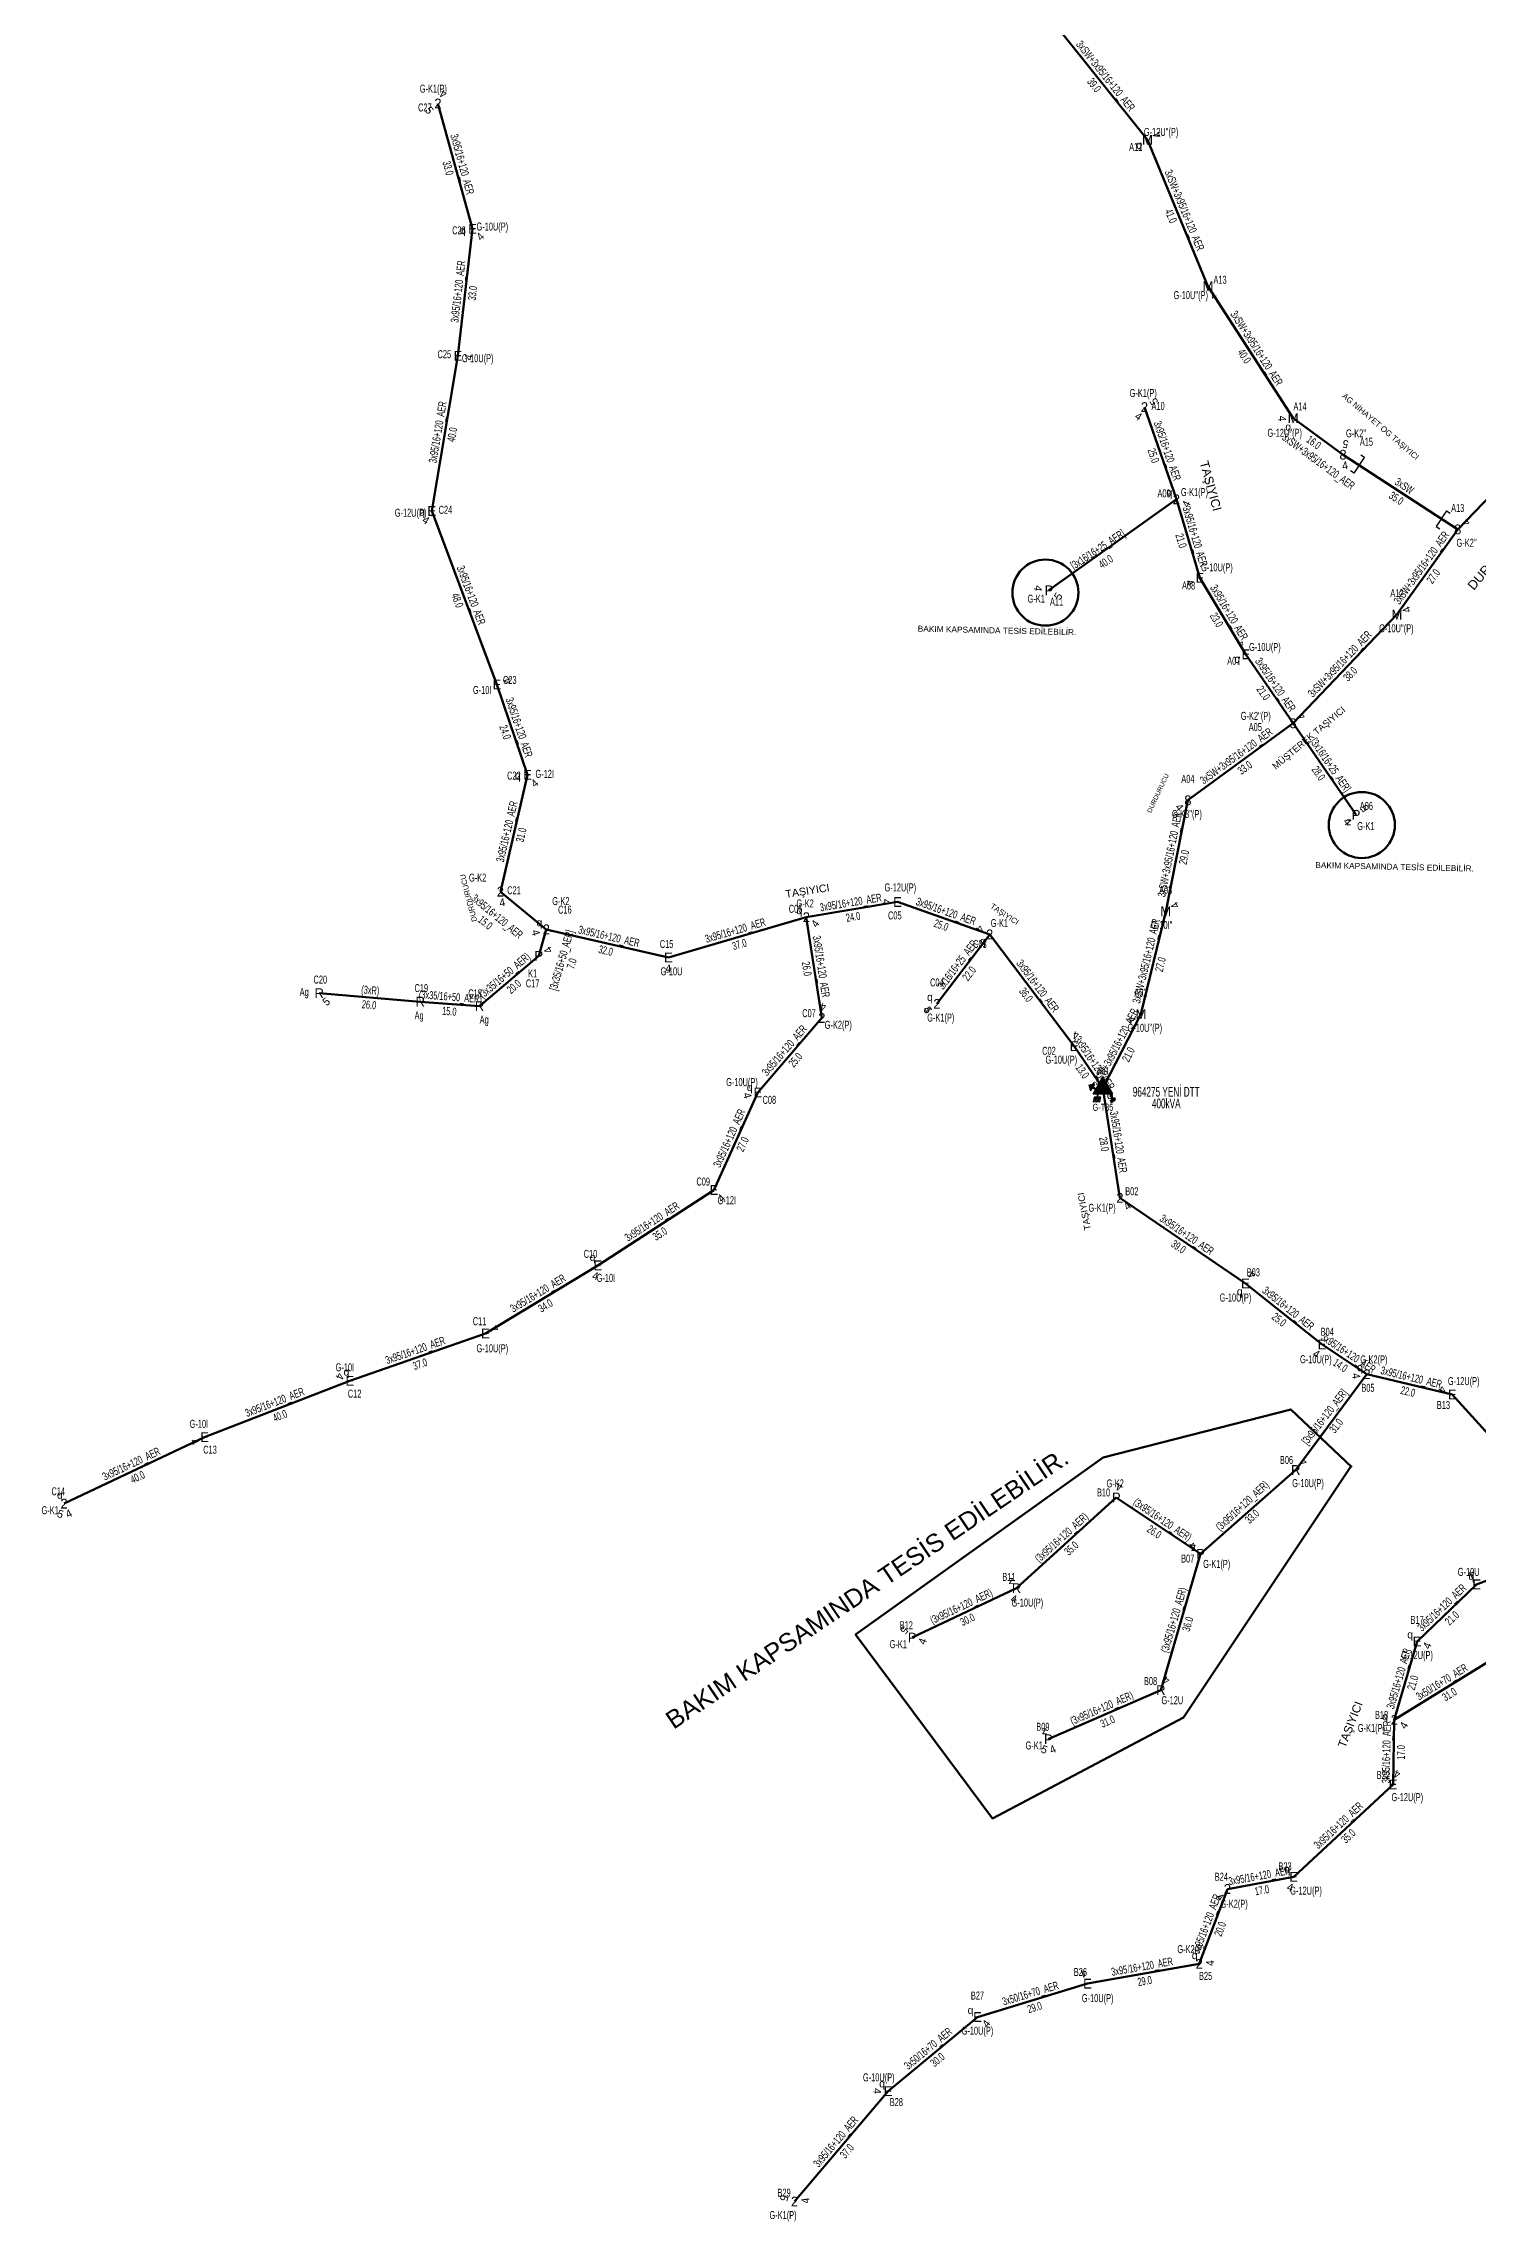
# Model space of a CAD drawing. Header units: millimetres. Extents: x 533048 to 542367, y 4141668 to 4149433.
# Drawn here: x 535459 to 535826, y 4143006 to 4143564 of the extents above; entities that cross this region are included whole.
import ezdxf
from ezdxf.enums import TextEntityAlignment as Align

# ---------------------------------------------------------------- set-up
doc = ezdxf.new("R2010")
doc.units = ezdxf.units.MM
for name, color, linetype, lineweight in [('DIREK_AG_MEVCUT', 120, 'Continuous', 25), ('DIREK_AG_YENI', 108, 'Continuous', 25), ('DIREK_OG_YENI', 10, 'Continuous', 25), ('HAT_AG_HAVAI_BYSK', 3, 'Continuous', 50), ('HAT_AG_HAVAI_MEVCUT', 126, 'Continuous', 50), ('HAT_AG_HAVAI_YENI', 3, 'Continuous', 50), ('HAT_OG_HAVAI_YENI', 1, 'Continuous', 70), ('KULLANICI', 1, 'Continuous', 25), ('TRAFO_TADILAT_BYSK', 5, 'Continuous', 30), ('TRAFO_YENI', 5, 'Continuous', 30)]:
    doc.layers.add(name, color=color, linetype=linetype, lineweight=lineweight)
doc.layers.add('NIA_AG', color=5, linetype='Continuous')
doc.styles.add('Direk', font='B_CAD')
doc.styles.get("Standard").update_dxf_attribs({"font": 'Arial'})

# ---------------------------------------------------------------- blocks, each defined once
blk = doc.blocks.new('AG_NIA', base_point=(-64.4296, 129.8924))
at = {"layer": 'NIA_AG'}
for p, q in [((-64.429604, 132.292432), (-65.529604, 132.292432)), ((-64.429604, 127.492432), (-64.429604, 132.292432)), ((-64.429604, 127.492432), (-65.529604, 127.492432))]:
    blk.add_line(p, q, dxfattribs=at)
blk = doc.blocks.new('YENI_DIREK')
h = blk.add_hatch(color=32)
h.paths.add_polyline_path([(-3.28, -0.5), (-3.07, -0.63), (-2.64, 0.1), (-1.87, -0.35), (-1.77, -0.17), (-2.54, 0.28), (-2.11, 1.01), (-2.33, 1.14)])
h.paths.add_polyline_path([(-3.42, -0.17), (-3.29, -0.25), (-2.57, 0.98), (-2.7, 1.06)])
h.paths.add_polyline_path([(-3.5, 0.29), (-3.37, 0.22), (-3.01, 0.82), (-3.14, 0.9)])
h.paths.add_polyline_path([(-3.41, 0.73), (-3.54, 0.81), (-3.62, 0.68), (-3.49, 0.61)])
h.paths.add_polyline_path([(-1.26, -1.44), (-1.46, -1.44), (-1.47, -2.34), (-2.22, -2.34), (-2.48, -3.47), (-2.38, -3.47), (-2.17, -2.54), (-1.87, -2.54), (-2.08, -3.47), (-1.98, -3.47), (-1.77, -2.54), (-1.47, -2.54), (-1.68, -3.48), (-1.58, -3.48), (-1.37, -2.54), (-1.07, -2.54), (-1.28, -3.48), (-1.18, -3.48), (-0.97, -2.54), (-0.67, -2.55), (-0.88, -3.48), (-0.78, -3.48), (-0.52, -2.35), (-1.27, -2.34)])
at = {"layer": 'TRAFO_YENI'}
for points in [[(2.31, -1.57), (2.08, -1.92), (2.04, -1.44), (1.9, -1.44), (1.98, -2.32), (2.21, -1.96), (2.27, -2.67), (2.06, -2.67), (2.36, -2.87), (2.36, -2.86), (2.6, -2.49), (2.41, -2.63)], [(2.31, -1.57), (2.08, -1.92), (2.04, -1.44), (1.9, -1.44), (1.98, -2.32), (2.21, -1.96), (2.27, -2.67), (2.06, -2.67), (2.36, -2.87), (1.94, -3.19), (2.16, -3.79), (2.22, -3.74), (2.04, -3.26), (2.22, -3.13), (2.4, -3.6), (2.46, -3.56), (2.28, -3.08), (2.46, -2.94), (2.64, -3.42), (2.69, -3.38), (2.51, -2.9), (2.69, -2.76), (2.87, -3.24), (2.93, -3.2), (2.75, -2.72), (2.93, -2.58), (3.11, -3.06), (3.17, -3.01), (2.95, -2.42), (2.36, -2.86), (2.6, -2.49), (2.41, -2.63)], [(2.93, -2.58), (3.11, -3.06), (3.17, -3.01), (2.95, -2.42), (2.36, -2.86), (2.6, -2.49), (2.41, -2.63), (2.31, -1.57), (2.08, -1.92), (2.04, -1.44), (1.9, -1.44), (1.98, -2.32), (2.21, -1.96), (2.27, -2.67), (2.06, -2.67), (2.36, -2.87), (1.94, -3.19), (2.16, -3.79), (2.22, -3.74), (2.04, -3.26), (2.22, -3.13), (2.4, -3.6), (2.46, -3.56), (2.28, -3.08), (2.46, -2.94), (2.64, -3.42), (2.69, -3.38), (2.51, -2.9), (2.69, -2.76), (2.87, -3.24), (2.93, -3.2), (2.75, -2.72)]]:
    blk.add_hatch(color=32, dxfattribs=at).paths.add_polyline_path(points)
at = {"layer": 'TRAFO_TADILAT_BYSK', "color": 32, "flags": 128}
for points in [[(-3.49, 0.61), (-3.41, 0.73), (-3.54, 0.81), (-3.62, 0.68), (-3.49, 0.61)], [(-3.37, 0.22), (-3.01, 0.82), (-3.14, 0.9), (-3.5, 0.29), (-3.37, 0.22)], [(-3.29, -0.25), (-2.57, 0.98), (-2.7, 1.06), (-3.42, -0.17), (-3.29, -0.25)], [(-1.77, -0.17), (-2.54, 0.28), (-2.11, 1.01), (-2.33, 1.14), (-3.28, -0.5), (-3.07, -0.63), (-2.64, 0.1), (-1.87, -0.35), (-1.77, -0.17)], [(-1.26, -1.44), (-1.46, -1.44), (-1.47, -2.34), (-2.22, -2.34), (-2.48, -3.47), (-2.38, -3.47), (-2.17, -2.54), (-1.87, -2.54), (-2.08, -3.47), (-1.98, -3.47), (-1.77, -2.54), (-1.47, -2.54), (-1.68, -3.48), (-1.58, -3.48), (-1.37, -2.54), (-1.07, -2.54), (-1.28, -3.48), (-1.18, -3.48), (-0.97, -2.54), (-0.67, -2.55), (-0.88, -3.48), (-0.78, -3.48), (-0.52, -2.35), (-1.27, -2.34), (-1.26, -1.44)]]:
    blk.add_lwpolyline(points, dxfattribs=at)
at = {"layer": 'TRAFO_YENI', "linetype": 'Continuous'}
for p, q in [((-2.5, -1.44), (0, 2.89)), ((2.5, -1.44), (0, 2.89)), ((-2.5, -1.44), (2.5, -1.44))]:
    blk.add_line(p, q, dxfattribs=at)
at = {"layer": 'TRAFO_YENI', "color": 32, "flags": 128}
blk.add_lwpolyline([(1.9, -1.44), (2.04, -1.44), (2.08, -1.92), (2.31, -1.57), (2.41, -2.63), (2.6, -2.49), (2.36, -2.86), (2.95, -2.42), (3.17, -3.01), (3.11, -3.06), (2.93, -2.58), (2.75, -2.72), (2.93, -3.2), (2.87, -3.24), (2.69, -2.76), (2.51, -2.9), (2.69, -3.38), (2.64, -3.42), (2.46, -2.94), (2.28, -3.08), (2.46, -3.56), (2.4, -3.6), (2.22, -3.13), (2.04, -3.26), (2.22, -3.74), (2.16, -3.79), (1.94, -3.19), (2.36, -2.87), (2.06, -2.67), (2.27, -2.67), (2.21, -1.96), (1.98, -2.32), (1.9, -1.44)], dxfattribs=at)
at = {"layer": 'TRAFO_YENI', "linetype": 'Continuous'}
for points in [[(-2.5, -1.44), (0, -1.44), (0, 2.89)], [(0, -1.44), (0, 2.89), (2.5, -1.44)]]:
    blk.add_solid(points, dxfattribs=at)

msp = doc.modelspace()

# ---------------------------------------------------------------- linework, layer by layer
at = {"color": 6, "lineweight": 53}
for centre in [(535715.64832, 4143423.289618), (535796.675336, 4143363.766529)]:
    msp.add_circle(centre, 8.454936, dxfattribs=at)
at = {"layer": 'HAT_AG_HAVAI_BYSK'}
for p, q in [((535749.188, 4143447.204), (535716.567, 4143423.892)), ((535779.075, 4143389.823), (535795.202, 4143366.365)), ((535587.862554, 4143337.038286), (535585.922398, 4143330.281897)), ((535797.97971, 4143223.090866), (535779.765, 4143198.545))]:
    msp.add_line(p, q, dxfattribs=at)
at = {"layer": 'HAT_AG_HAVAI_MEVCUT'}
for p, q in [((535585.922398, 4143330.281897), (535570.764079, 4143317.342461)), ((535555.575363, 4143318.510824), (535529.704472, 4143320.680641)), ((535570.764079, 4143317.342461), (535555.575363, 4143318.510824)), ((535779.765, 4143198.545), (535755.376, 4143177.056)), ((535733.799, 4143191.495), (535708.254, 4143168.247)), ((535755.376, 4143177.056), (535733.799, 4143191.495)), ((535755.376, 4143177.056), (535745.208, 4143142.159)), ((535708.254, 4143168.247), (535681.539, 4143155.608)), ((535745.208, 4143142.159), (535716.4, 4143129.563))]:
    msp.add_line(p, q, dxfattribs=at)
at = {"layer": 'HAT_AG_HAVAI_YENI'}
for p, q in [((535568.968505, 4143516.500062), (535560.107, 4143548.601)), ((535565.226, 4143483.954), (535568.968505, 4143516.500062)), ((535558.534, 4143444.213), (535565.226, 4143483.954)), ((535749.188, 4143447.204), (535741.018, 4143470.812)), ((535575.220139, 4143399.731191), (535558.534, 4143444.213)), ((535755.216, 4143427.08), (535749.188, 4143447.204)), ((535766.977, 4143407.485), (535755.216, 4143427.08)), ((535779.075, 4143389.823), (535766.977, 4143407.485)), ((535583.056, 4143376.622), (535575.220139, 4143399.731191)), ((535576.107, 4143346.691), (535583.056, 4143376.622)), ((535587.862554, 4143337.038286), (535576.107, 4143346.691)), ((535677.77, 4143344.047), (535654.433743, 4143340.146773)), ((535701.384, 4143335.748), (535677.77, 4143344.047)), ((535619.119, 4143329.824), (535587.862554, 4143337.038286)), ((535654.433743, 4143340.146773), (535619.119, 4143329.824)), ((535654.433743, 4143340.146773), (535658.399, 4143314.335)), ((535701.384, 4143335.748), (535687.859, 4143317.946)), ((535722.994, 4143307.114), (535701.384, 4143335.748)), ((535658.399, 4143314.335), (535642.030077, 4143295.271513)), ((535722.994, 4143307.114), (535730.382, 4143296.36)), ((535642.030077, 4143295.271513), (535630.777825, 4143270.265056)), ((535734.715, 4143268.249), (535730.382, 4143296.36)), ((535630.777825, 4143270.265056), (535601.064, 4143250.961)), ((535734.715, 4143268.249), (535766.869368, 4143246.339146)), ((535601.064, 4143250.961), (535572.261, 4143233.502)), ((535766.869368, 4143246.339146), (535786.475, 4143230.72)), ((535572.261, 4143233.502), (535537.567, 4143221.39)), ((535786.475, 4143230.72), (535797.97971, 4143223.090866)), ((535537.567, 4143221.39), (535500.374, 4143206.96)), ((535797.97971, 4143223.090866), (535819.833, 4143217.855)), ((535819.833, 4143217.855), (535843.272, 4143191.986)), ((535500.374, 4143206.96), (535464.39, 4143189.919)), ((535843.937, 4143176.184), (535826.067, 4143169.243)), ((535826.067, 4143169.243), (535810.825, 4143154.641)), ((535804.98, 4143134.524), (535810.825, 4143154.641)), ((535804.98, 4143134.524), (535831.259378, 4143150.801613)), ((535804.98, 4143134.524), (535804.655, 4143117.988)), ((535804.655, 4143117.988), (535779.219, 4143094.297)), ((535762.249, 4143091.208), (535755.031, 4143072.042)), ((535779.219, 4143094.297), (535762.249, 4143091.208)), ((535755.031, 4143072.042), (535726.43187, 4143066.963042)), ((535698.256339, 4143058.412009), (535726.43187, 4143066.963042)), ((535675.367, 4143039.401), (535698.256339, 4143058.412009)), ((535675.367, 4143039.401), (535651.412, 4143011.152))]:
    msp.add_line(p, q, dxfattribs=at)
at = {"layer": 'HAT_OG_HAVAI_YENI'}
for p, q in [((535741.793, 4143539.261), (535717.413, 4143569.733)), ((535757.267, 4143501.816), (535741.793, 4143539.261)), ((535779.086, 4143467.963), (535757.267, 4143501.816)), ((535791.853, 4143458.621), (535779.086, 4143467.963)), ((535821.23, 4143439.483), (535847.684, 4143466.979)), ((535791.853, 4143458.621), (535821.23, 4143439.483)), ((535821.23, 4143439.483), (535805.649, 4143417.66)), ((535779.075, 4143389.823), (535805.649, 4143417.66)), ((535779.075, 4143389.823), (535752.139, 4143370.092)), ((535746.462, 4143341.646), (535752.139, 4143370.092)), ((535740.109, 4143315.322), (535746.462, 4143341.646)), ((535740.109, 4143315.322), (535730.382, 4143296.36))]:
    msp.add_line(p, q, dxfattribs=at)
at = {"layer": 'KULLANICI', "color": 6, "lineweight": 53, "flags": 128}
msp.add_lwpolyline([(535794.121864, 4143199.241721), (535786.297277, 4143206.659879), (535778.47269, 4143214.078037), (535730.430926, 4143201.748578), (535667.051171, 4143156.40575), (535702.122972, 4143109.309331), (535750.972981, 4143135.112156), (535794.034152, 4143199.680278)], dxfattribs=at)

# ---------------------------------------------------------------- block references
at = {"layer": 'NIA_AG'}
for p, rotation in [((535796.042417, 4143455.891754), 326.917284), ((535817.040583, 4143442.212246), 146.917284)]:
    msp.add_blockref('AG_NIA', p, dxfattribs=dict(at, rotation=rotation))
at = {"layer": 'TRAFO_YENI'}
msp.add_blockref('YENI_DIREK', (535730.382, 4143296.36), dxfattribs=at)

# ---------------------------------------------------------------- texts
at = {"layer": 'DIREK_AG_MEVCUT', "width": 0.53}
for s, p in [('G-K1', (535713.311784, 4143421.741103)), ('A11', (535718.496481, 4143420.97188)), ('G-K1', (535797.713649, 4143363.491071)), ('A06', (535797.837399, 4143368.668188)), ('K1', (535584.365405, 4143325.743902)), ('Ag', (535525.864323, 4143321.002718)), ('C20', (535529.996993, 4143324.168395)), ('C19', (535555.855844, 4143321.999568)), ('C18', (535569.617958, 4143320.649486)), ('C17', (535584.365405, 4143323.194348)), ('Ag', (535555.292602, 4143314.993734)), ('Ag', (535571.948253, 4143313.925637)), ('B06', (535777.381645, 4143201.108127)), ('B10', (535730.547479, 4143192.790226)), ('G-K2', (535733.53035, 4143195.104157)), ('G-10U(P)', (535782.894196, 4143195.179774)), ('B07', (535752.086716, 4143175.859919)), ('G-K1(P)', (535759.507635, 4143174.490209)), ('B11', (535706.306357, 4143171.155039)), ('G-10U(P)', (535711.03692, 4143164.595295)), ('B12', (535680.042135, 4143158.771763)), ('G-K1', (535677.981891, 4143153.925032)), ('B08', (535742.579136, 4143144.469643)), ('G-12U', (535748.150503, 4143139.572684)), ('B09', (535714.997835, 4143132.769857)), ('G-K1', (535712.789008, 4143127.984131))]:
    msp.add_text(s, height=2.05, dxfattribs=at).set_placement(p, align=Align.MIDDLE_CENTER)
at = {"layer": 'DIREK_AG_MEVCUT', "color": 32, "style": 'Direk'}
for s, rotation, p in [('4', 259.502848, (535713.813861, 4143424.402123)), ('5', 57.526826, (535718.9292, 4143422.388667)), ('4', 307.829751, (535792.990457, 4143364.647712)), ('5', 126.168827, (535797.462388, 4143368.017466)), ('4', 480.794097, (535588.327633, 4143331.71537)), ('5', 400.205769, (535531.511969, 4143318.542194)), ('4', 497.533124, (535781.655459, 4143200.61047)), ('4', 525.233579, (535734.512661, 4143194.202524)), ('4', 223.781584, (535753.438649, 4143179.077551)), ('4', 346.314821, (535707.591557, 4143165.526491)), ('5', 227.819872, (535679.464095, 4143157.488098)), ('4', 430.319603, (535684.17544, 4143154.665035)), ('4', 511.220742, (535746.556022, 4143144.613147)), ('5', -21.383144, (535715.379112, 4143126.955743)), ('4', 383.616856, (535717.521732, 4143126.997514))]:
    msp.add_text(s, height=2, rotation=rotation, dxfattribs=at).set_placement(p, align=Align.MIDDLE_CENTER)
at = {"layer": 'DIREK_AG_MEVCUT', "style": 'Direk'}
for s, p in [('P', (535716.567, 4143423.892)), ('P', (535795.202, 4143366.365)), ('P', (535585.922398, 4143330.281897)), ('R', (535529.704472, 4143320.680641)), ('R', (535555.575363, 4143318.510824)), ('R', (535570.764079, 4143317.342461)), ('R', (535779.765, 4143198.545)), ('P', (535733.799, 4143191.495)), ('P', (535755.376, 4143177.056)), ('R', (535708.254, 4143168.247)), ('P', (535681.539, 4143155.608)), ('R', (535745.208, 4143142.159)), ('P', (535716.4, 4143129.563))]:
    msp.add_text(s, height=2.5, dxfattribs=at).set_placement(p, align=Align.MIDDLE_CENTER)
at = {"layer": 'DIREK_AG_MEVCUT', "color": 40, "style": 'Direk'}
for p in [(535793.319572, 4143364.719866), (535753.608233, 4143178.823767), (535706.862827, 4143170.32417), (535715.398453, 4143131.853612)]:
    msp.add_text('z', height=2, dxfattribs=at).set_placement(p, align=Align.MIDDLE_CENTER)
at = {"layer": 'DIREK_AG_YENI', "width": 0.53}
for s, p in [('G-K1(P)', (535558.93951, 4143552.397328)), ('C27', (535556.761622, 4143547.572192)), ('C26', (535565.490831, 4143516.105374)), ('G-10U(P)', (535574.034167, 4143517.074972)), ('C25', (535561.750994, 4143484.371535)), ('G-10U(P)', (535570.286556, 4143483.345956)), ('G-K1(P)', (535740.699594, 4143474.438433)), ('A10', (535744.504587, 4143471.118127)), ('A09', (535746.035919, 4143448.72531)), ('G-K1(P)', (535753.82372, 4143449.05292)), ('G-12U(P)', (535553.114222, 4143443.758108)), ('C24', (535562.021737, 4143444.505732)), ('A08', (535752.314723, 4143425.122299)), ('G-10U(P)', (535759.559703, 4143429.78347)), ('G-10U(P)', (535771.841372, 4143409.371918)), ('A07', (535763.893151, 4143405.829743)), ('G-10I', (535571.442297, 4143398.350696)), ('C23', (535578.50753, 4143400.932466)), ('C22', (535579.561546, 4143376.425047)), ('G-12I', (535587.447793, 4143376.869529)), ('G-K2', (535570.273986, 4143350.288017)), ('C21', (535579.588884, 4143347.046645)), ('G-12U(P)', (535678.503465, 4143347.785396)), ('G-K2', (535591.593959, 4143344.273807)), ('C16', (535592.605782, 4143342.080291)), ('C06', (535651.679007, 4143342.305807)), ('G-K2', (535654.117952, 4143343.67558)), ('C05', (535677.096155, 4143340.612479)), ('G-K1', (535703.873153, 4143338.652109)), ('C15', (535618.659362, 4143333.293688)), ('C03', (535698.888503, 4143333.293923)), ('G-10U', (535619.925436, 4143326.281935)), ('C04', (535687.859, 4143323.446)), ('C07', (535655.121103, 4143315.561943)), ('G-K1(P)', (535688.870715, 4143314.446)), ('G-K2(P)', (535662.623708, 4143312.579991)), ('C02', (535716.55797, 4143305.928535)), ('G-10U(P)', (535719.719793, 4143303.660185)), ('G-10U(P)', (535637.958864, 4143297.907606)), ('C08', (535644.967987, 4143293.369229)), ('C09', (535628.030948, 4143272.434079)), ('B02', (535737.775845, 4143269.946419)), ('G-12I', (535634.079171, 4143267.658206)), ('G-K1(P)', (535730.166126, 4143265.726381)), ('C10', (535599.171347, 4143253.905123)), ('G-10I', (535603.119222, 4143247.763993)), ('B03', (535768.889293, 4143249.19745)), ('G-10U(P)', (535764.31372, 4143242.722766)), ('C11', (535570.768926, 4143236.668025)), ('G-10U(P)', (535574.045388, 4143229.715715)), ('B04', (535787.818688, 4143233.951795)), ('G-10I', (535536.290592, 4143224.854544)), ('G-10U(P)', (535784.894247, 4143226.918025)), ('G-K2(P)', (535799.760342, 4143226.876171)), ('B05', (535798.232543, 4143219.60001)), ('G-12U(P)', (535822.769525, 4143221.317812)), ('C12', (535538.776967, 4143218.105798)), ('B13', (535817.569305, 4143215.185602)), ('G-10I', (535498.904316, 4143210.377001)), ('C13', (535501.756894, 4143203.744785)), ('C14', (535462.891989, 4143193.08222)), ('G-K1', (535460.833568, 4143188.234775)), ('G-10U', (535824.026002, 4143172.446819)), ('B17', (535810.825, 4143160.141)), ('G-12U(P)', (535810.825, 4143151.141)), ('B18', (535801.726145, 4143135.813352)), ('G-K1(P)', (535799.130696, 4143132.448935)), ('B22', (535802.150971, 4143120.433371)), ('G-12U(P)', (535808.319519, 4143114.738634)), ('B23', (535777.015494, 4143097.016295)), ('B24', (535760.701166, 4143094.347142)), ('G-12U(P)', (535782.397241, 4143090.790951)), ('G-K2(P)', (535763.984643, 4143087.430882)), ('G-K2(P)', (535752.916742, 4143075.800739)), ('B26', (535724.608682, 4143069.95068)), ('B25', (535756.667048, 4143068.947918)), ('B27', (535698.256339, 4143063.912009)), ('G-10U(P)', (535729.028716, 4143063.260201)), ('G-10U(P)', (535698.256339, 4143054.912009)), ('G-10U(P)', (535672.987343, 4143042.958445)), ('B28', (535677.491332, 4143036.619415)), ('B29', (535648.74257, 4143013.415657)), ('G-K1(P)', (535648.476961, 4143007.690839))]:
    msp.add_text(s, height=2.05, dxfattribs=at).set_placement(p, align=Align.MIDDLE_CENTER)
at = {"layer": 'DIREK_AG_YENI', "style": 'Direk'}
for s, p in [('2', (535560.107, 4143548.601)), ('E', (535568.968505, 4143516.500062)), ('E', (535565.226, 4143483.954)), ('2', (535741.018, 4143470.812)), ('2', (535749.188, 4143447.204)), ('E', (535558.534, 4143444.213)), ('E', (535755.216, 4143427.08)), ('E', (535766.977, 4143407.485)), ('E', (535575.220139, 4143399.731191)), ('E', (535583.056, 4143376.622)), ('2', (535576.107, 4143346.691)), ('E', (535677.77, 4143344.047)), ('2', (535587.862554, 4143337.038286)), ('2', (535654.433743, 4143340.146773)), ('2', (535701.384, 4143335.748)), ('E', (535619.119, 4143329.824)), ('2', (535658.399, 4143314.335)), ('2', (535687.859, 4143317.946)), ('E', (535722.994, 4143307.114)), ('E', (535642.030077, 4143295.271513)), ('E', (535630.777825, 4143270.265056)), ('2', (535734.715, 4143268.249)), ('E', (535601.064, 4143250.961)), ('E', (535766.869368, 4143246.339146)), ('E', (535572.261, 4143233.502)), ('E', (535786.475, 4143230.72)), ('E', (535537.567, 4143221.39)), ('2', (535797.97971, 4143223.090866)), ('E', (535819.833, 4143217.855)), ('E', (535500.374, 4143206.96)), ('2', (535464.39, 4143189.919)), ('E', (535826.067, 4143169.243)), ('E', (535810.825, 4143154.641)), ('2', (535804.98, 4143134.524)), ('E', (535804.655, 4143117.988)), ('2', (535762.249, 4143091.208)), ('E', (535779.219, 4143094.297)), ('2', (535755.031, 4143072.042)), ('E', (535726.43187, 4143066.963042)), ('E', (535698.256339, 4143058.412009)), ('E', (535675.367, 4143039.401)), ('2', (535651.412, 4143011.152))]:
    msp.add_text(s, height=2.5, dxfattribs=at).set_placement(p, align=Align.MIDDLE_CENTER)
at = {"layer": 'DIREK_AG_YENI', "color": 32, "style": 'Direk'}
for s, rotation, p in [('4', 511.26327, (535561.4532, 4143551.056147)), ('5', 308.347754, (535557.911073, 4143546.863788)), ('4', 404.957601, (535570.946939, 4143514.518698)), ('4', 441.795083, (535567.997339, 4143483.554401)), ('5', 121.035626, (535743.417171, 4143472.255599)), ('4', 327.05347, (535739.495203, 4143468.4623)), ('4', 424.209701, (535751.709099, 4143445.98578)), ('4', 327.679956, (535557.036986, 4143441.84679)), ('4', 295.342798, (535752.685463, 4143425.881507)), ('4', 206.086958, (535765.745743, 4143409.999758)), ('4', 469.402011, (535577.86113, 4143400.661335)), ('4', 400.077613, (535584.858709, 4143374.479516)), ('4', 369.474613, (535576.56791, 4143343.929196)), ('4', 269.193967, (535674.970277, 4143344.086389)), ('4', 287.294017, (535585.189137, 4143336.205916)), ('4', 414.110929, (535656.702173, 4143338.505363)), ('4', 240.017963, (535698.95869, 4143337.14724)), ('4', 359.914659, (535619.114829, 4143327.024003)), ('4', 533.087432, (535658.735993, 4143317.114647)), ('5', 304.448468, (535685.550021, 4143316.362139)), ('4', 300.561272, (535685.447959, 4143316.522313)), ('4', 530.765414, (535723.443336, 4143309.877711)), ('4', 286.425309, (535639.344348, 4143294.479771)), ('4', 402.357321, (535632.664331, 4143268.195975)), ('4', 402.3703, (535736.601975, 4143266.180347)), ('4', 346.978751, (535600.433125, 4143248.232998)), ('4', 503.104259, (535768.550378, 4143248.578388)), ('4', 478.227823, (535574.728007, 4143234.82634)), ('4', 329.440353, (535785.051382, 4143228.308919)), ('4', 245.714945, (535535.01477, 4143222.541575)), ('4', 279.299022, (535795.216506, 4143222.638422)), ('4', 243.113937, (535817.335659, 4143219.12121)), ('4', 294.306948, (535497.822211, 4143205.80745)), ('5', -19.659095, (535463.448016, 4143187.282209)), ('4', 385.340905, (535465.588409, 4143187.388424)), ('4', 206.863111, (535824.801791, 4143171.740848)), ('4', 426.885745, (535813.400227, 4143153.541815)), ('4', 420.324192, (535807.412754, 4143133.137743)), ('4', 518.655162, (535805.674145, 4143120.595939)), ('4', 341.254403, (535778.319173, 4143091.645526)), ('4', 317.805093, (535760.368367, 4143089.13358)), ('4', 200.73181, (535725.440686, 4143069.581735)), ('4', 453.615905, (535757.825426, 4143072.218589)), ('4', 413.441298, (535700.505431, 4143056.7442)), ('4', 268.535839, (535672.567914, 4143039.472545)), ('5', 252.202286, (535648.746004, 4143012.00784)), ('4', 454.702269, (535654.202576, 4143011.381538))]:
    msp.add_text(s, height=2, rotation=rotation, dxfattribs=at).set_placement(p, align=Align.MIDDLE_CENTER)
at = {"layer": 'DIREK_AG_YENI', "color": 4, "style": 'Direk'}
for p in [(535566.484452, 4143516.218142), (535747.420233, 4143448.971767), (535556.042759, 4143444.003905), (535764.774251, 4143406.302673), (535580.559961, 4143376.481319), (535652.665976, 4143341.91454), (535586.094787, 4143338.806053), (535699.601502, 4143333.995088), (535686.091233, 4143319.713767), (535639.93157, 4143296.630287), (535599.712105, 4143253.063945), (535765.426564, 4143244.2975), (535796.211943, 4143224.858633), (535536.702738, 4143223.735858), (535463.319992, 4143192.178443), (535824.723779, 4143171.351497), (535809.057233, 4143156.408767), (535802.655818, 4143135.444966), (535777.645067, 4143096.239353), (535753.862394, 4143074.252059), (535696.488572, 4143060.179776), (535673.84962, 4143041.387846)]:
    msp.add_text('q', height=2, dxfattribs=at).set_placement(p, align=Align.MIDDLE_CENTER)
at = {"layer": 'DIREK_OG_YENI', "width": 0.53}
for s, p in [('A12', (535738.779086, 4143537.481584)), ("G-12U''(P)", (535745.275327, 4143541.316967)), ('A13', (535760.367929, 4143503.439034)), ("G-10U''(P)", (535752.869676, 4143499.51443)), ('A14', (535780.840665, 4143470.991391)), ("G-12U''(P)", (535776.927436, 4143464.237516)), ("G-K2''", (535795.188569, 4143464.106808)), ('A15', (535797.847317, 4143461.944322)), ('A13', (535821.23, 4143444.983)), ("G-K2''", (535823.485345, 4143436.062846)), ('A12', (535805.649, 4143423.16)), ("G-10U''(P)", (535805.515964, 4143414.16)), ("G-K2''(P)", (535769.50968, 4143391.727869)), ('A05', (535769.400261, 4143388.862373)), ('A04', (535752.139, 4143375.592)), ("G-K3''(P)", (535751.879203, 4143366.592)), ('A03', (535746.462, 4143347.146)), ("G-10I''", (535745.450285, 4143338.146)), ('A02', (535740.109, 4143320.822)), ("G-10U''(P)", (535741.120715, 4143311.822))]:
    msp.add_text(s, height=2.05, dxfattribs=at).set_placement(p, align=Align.MIDDLE_CENTER)
at = {"layer": 'DIREK_OG_YENI', "color": 4, "style": 'Direk'}
for p in [(535739.640204, 4143537.989989), (535777.832668, 4143465.799864)]:
    msp.add_text('q', height=2, dxfattribs=at).set_placement(p, align=Align.MIDDLE_CENTER)
at = {"layer": 'DIREK_OG_YENI', "style": 'Direk'}
for s, p in [('M', (535741.793, 4143539.261)), ('M', (535757.267, 4143501.816)), ('M', (535779.086, 4143467.963)), ('8', (535791.853, 4143458.621)), ('8', (535821.23, 4143439.483)), ('M', (535805.649, 4143417.66)), ('8', (535779.075, 4143389.823)), ('8', (535752.139, 4143370.092)), ('M', (535746.462, 4143341.646)), ('M', (535740.109, 4143315.322))]:
    msp.add_text(s, height=2.5, dxfattribs=at).set_placement(p, align=Align.MIDDLE_CENTER)
at = {"layer": 'DIREK_OG_YENI', "color": 32, "style": 'Direk'}
for s, rotation, p in [('4', 476.505144, (535744.298704, 4143540.510579)), ('4', 390.215169, (535758.676096, 4143499.396404)), ('4', 271.357226, (535776.286786, 4143467.89668)), ('5', 167.083776, (535792.478873, 4143461.350154)), ('4', 370.361612, (535792.356608, 4143455.866662)), ('4', 489.754229, (535823.382625, 4143441.273588)), ('4', 476.148736, (535808.162428, 4143418.893968)), ('4', 490.418813, (535781.206711, 4143391.638436)), ('4', 309.35685, (535749.974008, 4143368.316385)), ('4', 482.572732, (535748.821584, 4143343.153435)), ('4', 301.421695, (535737.71961, 4143313.862268))]:
    msp.add_text(s, height=2, rotation=rotation, dxfattribs=at).set_placement(p, align=Align.MIDDLE_CENTER)
at = {"layer": 'HAT_AG_HAVAI_BYSK', "lineweight": 30, "width": 0.53}
for s, rotation, p in [('[3x16/16+25_AER]', 393.454892, (535729.600412, 4143433.522672, 267858.2835)), ('[3x16/16+25_AER]', 304.507055, (535787.839036, 4143378.575775, 267897.601)), ('[3x35/16+50_AER]', 433.978118, (535592.718661, 4143328.86042, 267792.961199)), ('[3x95/16+120_AER]', 412.147652, (535787.931199, 4143211.546017, 267889.6125))]:
    msp.add_text(s, height=2.05, rotation=rotation, dxfattribs=at).set_placement(p, align=Align.CENTER)
for s, rotation, p in [('40.0', 393.454892, (535730.537588, 4143432.104328, 267858.2835)), ('28.0', 304.507055, (535786.43814, 4143377.612712, 267897.601)), ('7.0', 433.978118, (535593.366532, 4143328.546911, 267792.961199)), ('31.0', 412.147652, (535789.27351, 4143210.502848, 267889.6125))]:
    msp.add_text(s, height=2.05, rotation=rotation, dxfattribs=at).set_placement(p, align=Align.TOP_CENTER)
at = {"layer": 'HAT_AG_HAVAI_MEVCUT', "lineweight": 30, "width": 0.53}
for s, rotation, p in [('(3x35/16+50_AER)', 400.484716, (535577.79138, 4143324.458672)), ('(3xR)', 355.205768, (535542.710958, 4143320.442759, 267764.852236)), ('(3x35/16+50_AER)', 355.601295, (535563.234913, 4143318.774139, 267777.787681)), ('(3x95/16+120_AER)', 402.563166, (535766.725558, 4143188.633052, 267877.688)), ('(3x95/16+120_AER)', 402.304709, (535720.454388, 4143180.499639, 267854.127)), ('(3x95/16+120_AER)', 326.210164, (535745.060226, 4143184.981921, 267866.8995)), ('(3x95/16+120_AER)', 385.319065, (535694.53299, 4143162.695849, 267840.7695)), ('(3x95/16+120_AER)', 433.755369, (535749.475935, 4143159.845278, 267872.604)), ('(3x95/16+120_AER)', 383.616856, (535730.463474, 4143136.639808, 267858.2))]:
    msp.add_text(s, height=2.05, rotation=rotation, dxfattribs=at).set_placement(p, align=Align.CENTER)
for s, rotation, p in [('20.0', 400.484716, (535578.895097, 4143323.165687)), ('26.0', 355.205768, (535542.568876, 4143318.748707, 267764.852236)), ('15.0', 355.601295, (535563.104529, 4143317.079147, 267777.787681)), ('33.0', 402.563166, (535767.875442, 4143187.380948, 267877.688)), ('26.0', 326.210164, (535744.114774, 4143183.569079, 267866.8995)), ('35.0', 402.304709, (535721.598612, 4143179.242361, 267854.127)), ('30.0', 385.319065, (535695.26001, 4143161.159151, 267840.7695)), ('36.0', 433.755369, (535751.108065, 4143159.369722, 267872.604)), ('31.0', 383.616856, (535731.144526, 4143135.082192, 267858.2))]:
    msp.add_text(s, height=2.05, rotation=rotation, dxfattribs=at).set_placement(p, align=Align.TOP_CENTER)
at = {"layer": 'HAT_AG_HAVAI_YENI', "lineweight": 30, "width": 0.53}
for s, rotation, p in [('3x95/16+120_AER', 285.432236, (535565.357107, 4143532.776715, 267780.0535)), ('3x95/16+120_AER', 83.44031, (535566.252817, 4143500.324133, 267784.484253)), ('3x95/16+120_AER', 80.441615, (535561.041801, 4143464.224645, 267782.613)), ('3x95/16+120_AER', 289.089985, (535745.906458, 4143459.285961, 267870.509)), ('3x95/16+120_AER', 286.674204, (535753.016462, 4143437.385856, 267874.594203)), ('3x95/16+120_AER', 290.562212, (535567.672917, 4143422.270636, 267779.267)), ('3x95/16+120_AER', 300.972356, (535761.825303, 4143417.719931, 267877.608)), ('3x95/16+120_AER', 304.411229, (535773.72734, 4143399.134603, 267883.4885)), ('3x95/16+120_AER', 288.730761, (535579.943052, 4143388.449549, 267787.61007)), ('3x95/16+120_AER', 76.928577, (535578.753345, 4143361.848888, 267791.528)), ('3x95/16+120_AER', 320.609919, (535574.635243, 4143339.563421, 267788.053321)), ('3x95/16+120_AER', 369.48766, (535665.961653, 4143342.93512)), ('3x95/16+120_AER', 340.637068, (535689.858795, 4143340.699257)), ('3x95/16+120_AER', 347.00253, (535603.681997, 4143334.259165, 267793.931277)), ('3x95/16+120_AER', 376.294692, (535636.537928, 4143335.801042, 267809.559548)), ('3x95/16+120_AER', 278.734463, (535657.256726, 4143327.369852)), ('3x16/16+25_AER', 412.773962, (535693.944769, 4143327.361192)), ('3x95/16+120_AER', 307.041584, (535712.867554, 4143321.94301)), ('3x95/16+120_AER', 409.347792, (535649.569875, 4143305.356891, 267821.015039)), ('3x95/16+120_AER', 304.491473, (535727.388394, 4143302.218128, 267865.191)), ('3x95/16+120_AER', 425.773501, (535635.62881, 4143283.117077, 267815.388913)), ('3x95/16+120_AER', 278.76255, (535733.388579, 4143282.433989, 267865.191)), ('3x95/16+120_AER', 393.010404, (535615.45784, 4143261.325814, 267800.532)), ('3x95/16+120_AER', 325.729644, (535751.270818, 4143257.996504, 267883.434684)), ('3x95/16+120_AER', 391.222238, (535586.221895, 4143242.958389, 267786.1305)), ('3x95/16+120_AER', 321.45685, (535777.201822, 4143239.194391, 267893.2375)), ('3x95/16+120_AER', 379.244572, (535554.633839, 4143228.248502, 267768.7835)), ('3x95/16+120_AER', 326.450392, (535792.697115, 4143227.613829, 267898.989855)), ('3x95/16+120_AER', 346.527087, (535809.104304, 4143221.299702, 267909.916411)), ('3x95/16+120_AER', 381.20507, (535518.663049, 4143214.967448, 267750.187)), ('3x95/16+120_AER', 385.340905, (535482.018197, 4143199.207711, 267732.195)), ('3x95/16+120_AER', 403.771489, (535817.857984, 4143162.555789)), ('3x95/16+120_AER', 433.798762, (535807.086255, 4143144.81966)), ('3x50/16+70_AER', 391.774336, (535817.6721, 4143143.385416, 267902.49)), ('3x95/16+120_AER', 448.873647, (535803.96803, 4143126.272315, 267902.327653)), ('3x95/16+120_AER', 402.965417, (535791.35808, 4143106.76426, 267889.60975)), ('3x95/16+120_AER', 370.316853, (535770.58199, 4143093.588608, 267881.124468)), ('3x95/16+120_AER', 429.364027, (535757.844715, 4143081.924625, 267877.515709)), ('3x95/16+120_AER', 370.070845, (535740.583008, 4143070.339616, 267863.215935)), ('3x50/16+70_AER', 16.882595, (535712.097255, 4143063.500892)), ('3x50/16+70_AER', 39.711724, (535686.268583, 4143049.560383)), ('3x95/16+120_AER', 409.702235, (535662.74121, 4143025.826246, 267825.706))]:
    msp.add_text(s, height=2.05, rotation=rotation, dxfattribs=at).set_placement(p, align=Align.CENTER)
for s, rotation, p in [('33.0', 285.432236, (535563.718399, 4143532.324347, 267780.0535)), ('33.0', 83.44031, (535567.941688, 4143500.129928, 267784.484253)), ('40.0', 80.441615, (535562.718199, 4143463.942355, 267782.613)), ('25.0', 289.089985, (535744.299948, 4143458.729971, 267870.509)), ('21.0', 286.674204, (535751.387944, 4143436.898076, 267874.594203)), ('48.0', 290.562212, (535566.081222, 4143421.673555, 267779.267)), ('23.0', 300.972356, (535760.367697, 4143416.845069, 267877.608)), ('21.0', 304.411229, (535772.324835, 4143398.173884, 267883.4885)), ('24.0', 288.730761, (535578.333087, 4143387.903642, 267787.61007)), ('31.0', 76.928577, (535580.409296, 4143361.464406, 267791.528)), ('15.0', 320.609919, (535572.933631, 4143339.547081, 267788.053321)), ('24.0', 369.48766, (535666.241873, 4143341.258374)), ('25.0', 340.637068, (535689.295159, 4143339.095413)), ('32.0', 347.00253, (535603.299653, 4143332.602719, 267793.931277)), ('37.0', 376.294692, (535637.014911, 4143334.169329, 267809.559548)), ('26.0', 278.734463, (535655.576442, 4143327.111698)), ('22.0', 412.773962, (535695.298402, 4143326.332758)), ('36.0', 307.041584, (535711.510617, 4143320.91894)), ('25.0', 409.347792, (535650.859627, 4143304.249399, 267821.015039)), ('13.0', 304.491473, (535725.987236, 4143301.255446, 267865.191)), ('27.0', 425.773501, (535637.179092, 4143282.419491, 267815.388913)), ('28.0', 278.76255, (535731.708421, 4143282.175011, 267865.191)), ('35.0', 393.010404, (535616.383985, 4143259.900242, 267800.532)), ('39.0', 325.729644, (535750.31355, 4143256.591642, 267883.434684)), ('34.0', 391.222238, (535587.103105, 4143241.504611, 267786.1305)), ('25.0', 321.45685, (535776.142546, 4143237.864755, 267893.2375)), ('37.0', 379.244572, (535555.194161, 4143226.643498, 267768.7835)), ('14.0', 326.450392, (535791.757595, 4143226.197036, 267898.989855)), ('22.0', 346.527087, (535808.708228, 4143219.646486, 267909.916411)), ('40.0', 381.20507, (535519.277951, 4143213.382552, 267750.187)), ('40.0', 385.340905, (535482.745803, 4143197.671289, 267732.195)), ('21.0', 403.771489, (535819.034016, 4143161.328211)), ('21.0', 433.798762, (535808.718745, 4143144.34534)), ('31.0', 391.774336, (535818.567278, 4143141.940197, 267902.49)), ('17.0', 448.873647, (535805.667701, 4143126.238897, 267902.327653)), ('35.0', 402.965417, (535792.516726, 4143105.520259, 267889.60975)), ('17.0', 370.316853, (535770.886446, 4143091.916093, 267881.124468)), ('20.0', 429.364027, (535759.435641, 4143081.325495, 267877.515709)), ('29.0', 370.070845, (535740.88028, 4143068.66581, 267863.215935)), ('29.0', 16.882595, (535712.590954, 4143061.874159)), ('30.0', 39.711724, (535687.354756, 4143048.252626)), ('37.0', 409.702235, (535664.03779, 4143024.726754, 267825.706))]:
    msp.add_text(s, height=2.05, rotation=rotation, dxfattribs=at).set_placement(p, align=Align.TOP_CENTER)
at = {"layer": 'HAT_OG_HAVAI_YENI', "lineweight": 30, "width": 0.53}
for s, rotation, p in [('3xSW+3x95/16+120_AER', 308.66256, (535730.266713, 4143555.028023, 267858.7065)), ('3xSW+3x95/16+120_AER', 292.45267, (535750.315566, 4143520.863132, 267870.8965)), ('3xSW+3x95/16+120_AER', 302.802667, (535768.89096, 4143485.349985, 267878.6335)), ('3xSW+3x95/16+120_AER', 323.807245, (535784.985371, 4143456.089413, 267889.543)), ('3xSW', 326.916754, (535807.00544, 4143449.764028, 267895.9265)), ('3xSW+3x95/16+120_AER', 414.474245, (535812.747724, 4143429.065409, 267902.8245)), ('3xSW+3x95/16+120_AER', 46.329412, (535791.747264, 4143404.328678, 267902.8245)), ('3xSW+3x95/16+120_AER', 396.223831, (535765.104775, 4143380.643429)), ('3xSW+3x95/16+120_AER', 438.713729, (535748.466925, 4143356.035333)), ('3xSW+3x95/16+120_AER', 436.431764, (535742.459222, 4143328.683413)), ('3xSW+3x95/16+120_AER', 422.843387, (535734.489202, 4143306.228961))]:
    msp.add_text(s, height=2.05, rotation=rotation, dxfattribs=at).set_placement(p, align=Align.CENTER)
for s, rotation, p in [('39.0', 308.66256, (535728.939287, 4143553.965977, 267858.7065)), ('41.0', 292.45267, (535748.744434, 4143520.213868, 267870.8965)), ('40.0', 302.802667, (535767.46204, 4143484.429015, 267878.6335)), ('16.0', 323.807245, (535784.96761, 4143462.606216, 267889.543)), ('35.0', 326.916754, (535806.077483, 4143448.339635, 267895.9265)), ('27.0', 414.474245, (535814.131276, 4143428.077591, 267902.8245)), ('38.0', 46.329412, (535792.976911, 4143403.154809, 267902.8245)), ('33.0', 396.223831, (535766.109375, 4143379.272015)), ('29.0', 438.713729, (535750.13405, 4143355.702624)), ('27.0', 436.431764, (535744.111778, 4143328.284587)), ('21.0', 422.843387, (535736.001798, 4143305.453039))]:
    msp.add_text(s, height=2.05, rotation=rotation, dxfattribs=at).set_placement(p, align=Align.TOP_CENTER)
at = {"layer": 'KULLANICI'}
for s, height, rotation, p in [('AG NİHAYET OG TAŞIYICI', 1.451703, 319.514942, (535801.487621, 4143465.87383)), ('TAŞIYICI', 2.261974, 285.34994, (535757.977927, 4143450.617298)), ('DURDURUCU', 2.3617, 49.2485, (535831.413168, 4143432.629075)), ('MÜŞTEREK TAŞIYICI', 1.6841, 40.0021, (535783.090386, 4143386.091284)), ('DURDURUCU', 1.1977, 64.8626, (535744.47808, 4143371.930314)), ('DURDURUCU', 1.378391, 104.664911, (535567.934731, 4143345.07551)), ('TAŞIYICI', 1.416, 326.5752, (535705.215261, 4143340.940082)), ('TAŞIYICI', 1.68095, 100.738976, (535725.585089, 4143264.791477)), ('TAŞIYICI', 2.129819, 68.6456, (535793.699332, 4143133.353318))]:
    msp.add_text(s, height=height, rotation=rotation, dxfattribs=at).set_placement(p, align=Align.MIDDLE_CENTER)
at = {"layer": 'KULLANICI', "color": 6, "lineweight": 90}
for p in [(535703.270202, 4143413.619177), (535805.073425, 4143353.062695)]:
    msp.add_text('BAKIM KAPSAMINDA TESİS EDİLEBİLİR.', height=1.525782, rotation=358.71181728, dxfattribs=at).set_placement(p, align=Align.MIDDLE_CENTER)
at = {"layer": 'KULLANICI'}
msp.add_text('TAŞIYICI', height=1.95553, rotation=8.752919, dxfattribs=at).set_placement((535649.236546, 4143345.091218))
at = {"layer": 'KULLANICI', "color": 6}
msp.add_text('BAKIM KAPSAMINDA TESİS EDİLEBİLİR.', height=4.604749, rotation=34.034, dxfattribs=at).set_placement((535669.965608, 4143168.186363), align=Align.MIDDLE_CENTER)
at = {"layer": 'TRAFO_YENI', "width": 0.6}
for s, height, p in [('A01', 1.8, (535730.382, 4143299.86)), ('964275 YENİ DTT', 2.5, (535746.59171, 4143294.185026)), ('400kVA', 2.5, (535746.59171, 4143291.185026))]:
    msp.add_text(s, height=height, dxfattribs=at).set_placement(p, align=Align.CENTER)
msp.add_text('G-T35', height=1.8, dxfattribs=at).set_placement((535730.382, 4143292.36), align=Align.TOP_CENTER)
at = {"layer": 'TRAFO_YENI', "color": 4, "style": 'Direk'}
msp.add_text('q', height=2, dxfattribs=at).set_placement((535732.149767, 4143294.592233), align=Align.MIDDLE_CENTER)

doc.saveas('drawing.dxf')
